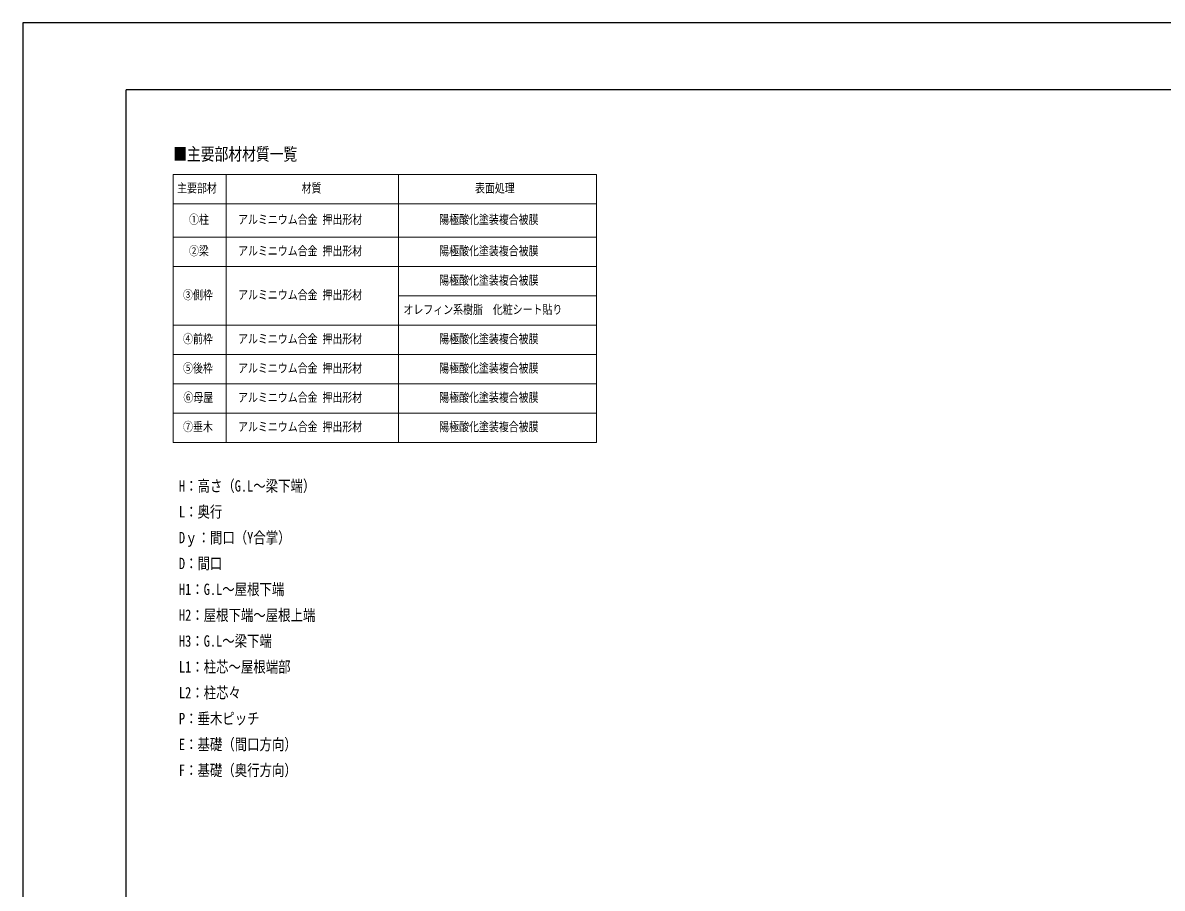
# Model space of a CAD drawing. Units: millimetres, scale not verified. Extents: x -10512 to 10512, y -7425 to 7425.
# Drawn here: x -10512 to -2247, y 1147 to 7425 of the extents above; entities that cross this region are included whole.
import ezdxf
from ezdxf.enums import TextEntityAlignment as Align

# ---------------------------------------------------------------- set-up
doc = ezdxf.new("R2010")
doc.units = ezdxf.units.MM
doc.header["$LTSCALE"] = 30
doc.layers.add('0-2_TABLE1', color=7, linetype='Continuous', lineweight=18)
doc.layers.add('0-3_USER1', color=3, linetype='Continuous')
doc.layers.add('0-8_YKK_ZWAK', color=7, linetype='Continuous')
doc.styles.add('ＭＳ ゴシック', font='')
doc.styles.get('ＭＳ ゴシック').set_extended_font_data('MS Gothic')

msp = doc.modelspace()

# ---------------------------------------------------------------- linework, layer by layer
at = {"layer": '0-2_TABLE1'}
for p, q in [((-9421.88, 6324.98), (-6349.82, 6324.98)), ((-9421.88, 6324.98), (-9421.88, 4380.98)), ((-9037.79, 6324.98), (-9037.79, 4380.98)), ((-7787.98, 6324.98), (-7787.98, 4380.98)), ((-6349.82, 6324.98), (-6349.82, 4380.98)), ((-9421.88, 6112.35), (-6349.82, 6112.35)), ((-9421.88, 5869.35), (-6349.82, 5869.35)), ((-9421.88, 5656.73), (-6349.82, 5656.73)), ((-7787.98, 5444.1), (-6349.82, 5444.1)), ((-9421.88, 5231.48), (-6349.82, 5231.48)), ((-9421.88, 5018.85), (-6349.82, 5018.85)), ((-9421.88, 4806.23), (-6349.82, 4806.23)), ((-9421.88, 4593.6), (-6349.82, 4593.6)), ((-9421.88, 4380.98), (-6349.82, 4380.98))]:
    msp.add_line(p, q, dxfattribs=at)
at = {"layer": '0-8_YKK_ZWAK'}
for p in [(9737.55, 6937.5), (-9762.45, -6312.5)]:
    msp.add_line(p, (-9762.45, 6937.5), dxfattribs=at)
msp.add_lwpolyline([(-10512.5, -7425), (10512.5, -7425), (10512.5, 7425), (-10512.5, 7425)], close=True, dxfattribs=at)

# ---------------------------------------------------------------- texts
at = {"layer": '0-2_TABLE1', "style": 'ＭＳ ゴシック', "width": 0.8}
for s, p in [('主要部材', (-9393.04, 6173.66)), ('材質', (-8489.68, 6173.66)), ('表面処理', (-7232.1, 6173.66)), ('①柱', (-9306.64, 5945.85)), ('アルミニウム合金 押出形材', (-8950.48, 5945.85)), ('陽極酸化塗装複合被膜', (-7491.3, 5945.85)), ('②梁', (-9306.64, 5718.04)), ('アルミニウム合金 押出形材', (-8950.48, 5718.04)), ('陽極酸化塗装複合被膜', (-7491.3, 5718.04)), ('陽極酸化塗装複合被膜', (-7491.3, 5505.41)), ('③側枠', (-9349.84, 5399.1)), ('アルミニウム合金 押出形材', (-8950.48, 5399.1)), ('オレフィン系樹脂\u3000化粧シート貼り', (-7750.5, 5292.79)), ('④前枠', (-9349.84, 5080.16)), ('アルミニウム合金 押出形材', (-8950.48, 5080.16)), ('陽極酸化塗装複合被膜', (-7491.3, 5080.16)), ('⑤後枠', (-9349.84, 4867.54)), ('アルミニウム合金 押出形材', (-8950.48, 4867.54)), ('陽極酸化塗装複合被膜', (-7491.3, 4867.54)), ('⑥母屋', (-9347.44, 4654.91)), ('アルミニウム合金 押出形材', (-8950.48, 4654.91)), ('陽極酸化塗装複合被膜', (-7491.3, 4654.91)), ('⑦垂木', (-9349.84, 4442.29)), ('アルミニウム合金 押出形材', (-8950.48, 4442.29)), ('陽極酸化塗装複合被膜', (-7491.3, 4442.29))]:
    msp.add_text(s, height=65.98, dxfattribs=at).set_placement(p, align=Align.BOTTOM_LEFT)
at = {"layer": '0-3_USER1', "style": 'ＭＳ ゴシック', "width": 0.8}
for s, height, p in [('■主要部材材質一覧', 91.64, (-9421.23, 6399.19)), ('H：高さ（G.L～梁下端）', 82.48, (-9379.9, 3999.17)), ('L：奥行', 82.48, (-9379.9, 3811.67)), ('Dｙ：間口（Y合掌）', 82.48, (-9379.9, 3624.17)), ('D：間口', 82.48, (-9379.9, 3436.67)), ('H1：G.L～屋根下端', 82.48, (-9379.9, 3249.17)), ('H2：屋根下端～屋根上端', 82.48, (-9379.9, 3061.67)), ('H3：G.L～梁下端', 82.48, (-9379.9, 2874.17)), ('L1：柱芯～屋根端部', 82.48, (-9379.9, 2686.67)), ('L2：柱芯々', 82.48, (-9379.9, 2499.17)), ('P：垂木ピッチ', 82.48, (-9379.9, 2311.67)), ('E：基礎（間口方向）', 82.48, (-9379.9, 2124.17)), ('F：基礎（奥行方向）', 82.48, (-9379.9, 1936.67))]:
    msp.add_text(s, height=height, dxfattribs=at).set_placement(p, align=Align.BOTTOM_LEFT)

doc.saveas('drawing.dxf')
